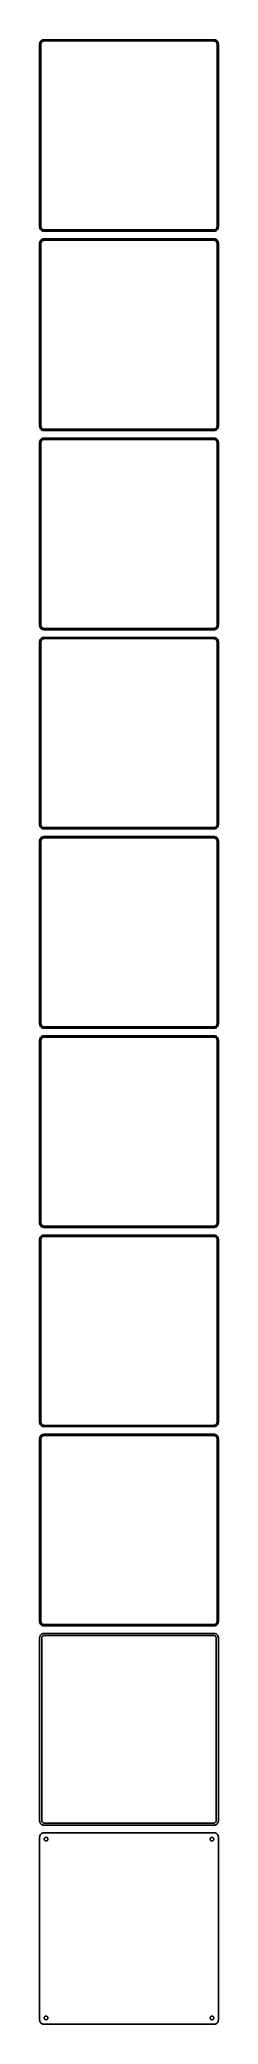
# Model space of a CAD drawing. Header units: metres. Extents: x -105 to 105, y 2228 to 4558.
import ezdxf

# ---------------------------------------------------------------- set-up
doc = ezdxf.new("R2010")
doc.units = ezdxf.units.M

msp = doc.modelspace()

# ---------------------------------------------------------------- linework, layer by layer
for p, q in [((-104.961, 4554.13), (-105, 4553.5)), ((-105, 4553.5), (-105, 4338.5)), ((-104.843, 4554.74), (-104.961, 4554.13)), ((-104.649, 4555.34), (-104.843, 4554.74)), ((-104.382, 4555.91), (-104.649, 4555.34)), ((-104.045, 4556.44), (-104.382, 4555.91)), ((-103.645, 4556.92), (-104.045, 4556.44)), ((-103.187, 4557.35), (-103.645, 4556.92)), ((-103.5, 4553), (-103.468, 4553.5)), ((-103.5, 4339), (-103.5, 4553)), ((-103.468, 4553.5), (-103.374, 4553.99)), ((-103.374, 4553.99), (-103.219, 4554.47)), ((-103.219, 4554.47), (-103.005, 4554.93)), ((-102.679, 4557.72), (-103.187, 4557.35)), ((-103.005, 4554.93), (-102.736, 4555.35)), ((-102.736, 4555.35), (-102.416, 4555.74)), ((-102.129, 4558.02), (-102.679, 4557.72)), ((-102.416, 4555.74), (-102.05, 4556.08)), ((-101.545, 4558.26), (-102.129, 4558.02)), ((-102.05, 4556.08), (-101.643, 4556.38)), ((-101.643, 4556.38), (-101.203, 4556.62)), ((-100.937, 4558.41), (-101.545, 4558.26)), ((-101.203, 4556.62), (-100.736, 4556.8)), ((-100.314, 4558.49), (-100.937, 4558.41)), ((-100.736, 4556.8), (-100.25, 4556.93)), ((100.314, 4558.49), (-100.314, 4558.49)), ((-100.25, 4556.93), (-99.7512, 4556.99)), ((-99.7512, 4556.99), (99.7512, 4556.99)), ((99.7512, 4556.99), (100.25, 4556.93)), ((100.25, 4556.93), (100.736, 4556.8)), ((100.937, 4558.41), (100.314, 4558.49)), ((100.736, 4556.8), (101.203, 4556.62)), ((101.545, 4558.26), (100.937, 4558.41)), ((101.203, 4556.62), (101.643, 4556.38)), ((102.129, 4558.02), (101.545, 4558.26)), ((101.643, 4556.38), (102.05, 4556.08)), ((102.05, 4556.08), (102.416, 4555.74)), ((102.679, 4557.72), (102.129, 4558.02)), ((102.416, 4555.74), (102.736, 4555.35)), ((103.187, 4557.35), (102.679, 4557.72)), ((102.736, 4555.35), (103.005, 4554.93)), ((103.005, 4554.93), (103.219, 4554.47)), ((103.645, 4556.92), (103.187, 4557.35)), ((103.219, 4554.47), (103.374, 4553.99)), ((103.374, 4553.99), (103.468, 4553.5)), ((103.468, 4553.5), (103.5, 4553)), ((103.5, 4553), (103.5, 4339)), ((104.045, 4556.44), (103.645, 4556.92)), ((104.382, 4555.91), (104.045, 4556.44)), ((104.649, 4555.34), (104.382, 4555.91)), ((104.843, 4554.74), (104.649, 4555.34)), ((104.961, 4554.13), (104.843, 4554.74)), ((105, 4553.5), (104.961, 4554.13)), ((105, 4338.5), (105, 4553.5)), ((-105, 4338.5), (-104.961, 4337.87)), ((-104.961, 4337.87), (-104.843, 4337.26)), ((-104.843, 4337.26), (-104.649, 4336.66)), ((-104.649, 4336.66), (-104.382, 4336.09)), ((-104.382, 4336.09), (-104.045, 4335.56)), ((-103.468, 4338.5), (-103.5, 4339)), ((-103.374, 4338.01), (-103.468, 4338.5)), ((-103.219, 4337.53), (-103.374, 4338.01)), ((-103.005, 4337.07), (-103.219, 4337.53)), ((-102.736, 4336.65), (-103.005, 4337.07)), ((-102.416, 4336.26), (-102.736, 4336.65)), ((-102.05, 4335.92), (-102.416, 4336.26)), ((-101.643, 4335.62), (-102.05, 4335.92)), ((102.05, 4335.92), (101.643, 4335.62)), ((102.416, 4336.26), (102.05, 4335.92)), ((102.736, 4336.65), (102.416, 4336.26)), ((103.005, 4337.07), (102.736, 4336.65)), ((103.219, 4337.53), (103.005, 4337.07)), ((103.374, 4338.01), (103.219, 4337.53)), ((103.468, 4338.5), (103.374, 4338.01)), ((103.5, 4339), (103.468, 4338.5)), ((104.045, 4335.56), (104.382, 4336.09)), ((104.382, 4336.09), (104.649, 4336.66)), ((104.649, 4336.66), (104.843, 4337.26)), ((104.843, 4337.26), (104.961, 4337.87)), ((104.961, 4337.87), (105, 4338.5)), ((-104.961, 4320.13), (-105, 4319.5)), ((-105, 4319.5), (-105, 4104.5)), ((-104.843, 4320.74), (-104.961, 4320.13)), ((-104.649, 4321.34), (-104.843, 4320.74)), ((-104.382, 4321.91), (-104.649, 4321.34)), ((-104.045, 4322.44), (-104.382, 4321.91)), ((-104.045, 4335.56), (-103.645, 4335.08)), ((-103.645, 4322.92), (-104.045, 4322.44)), ((-103.645, 4335.08), (-103.187, 4334.65)), ((-103.187, 4323.35), (-103.645, 4322.92)), ((-103.5, 4319), (-103.468, 4319.5)), ((-103.5, 4105), (-103.5, 4319)), ((-103.468, 4319.5), (-103.374, 4319.99)), ((-103.374, 4319.99), (-103.219, 4320.47)), ((-103.219, 4320.47), (-103.005, 4320.93)), ((-103.187, 4334.65), (-102.679, 4334.28)), ((-102.679, 4323.72), (-103.187, 4323.35)), ((-103.005, 4320.93), (-102.736, 4321.35)), ((-102.736, 4321.35), (-102.416, 4321.74)), ((-102.679, 4334.28), (-102.129, 4333.98)), ((-102.129, 4324.02), (-102.679, 4323.72)), ((-102.416, 4321.74), (-102.05, 4322.08)), ((-102.129, 4333.98), (-101.545, 4333.74)), ((-101.545, 4324.26), (-102.129, 4324.02)), ((-102.05, 4322.08), (-101.643, 4322.38)), ((-101.203, 4335.38), (-101.643, 4335.62)), ((-101.643, 4322.38), (-101.203, 4322.62)), ((-101.545, 4333.74), (-100.937, 4333.59)), ((-100.937, 4324.41), (-101.545, 4324.26)), ((-100.736, 4335.2), (-101.203, 4335.38)), ((-101.203, 4322.62), (-100.736, 4322.8)), ((-100.937, 4333.59), (-100.314, 4333.51)), ((-100.314, 4324.49), (-100.937, 4324.41)), ((-100.25, 4335.07), (-100.736, 4335.2)), ((-100.736, 4322.8), (-100.25, 4322.93)), ((-100.314, 4333.51), (100.314, 4333.51)), ((100.314, 4324.49), (-100.314, 4324.49)), ((-99.7512, 4335.01), (-100.25, 4335.07)), ((-100.25, 4322.93), (-99.7512, 4322.99)), ((99.7512, 4335.01), (-99.7512, 4335.01)), ((-99.7512, 4322.99), (99.7512, 4322.99)), ((100.25, 4335.07), (99.7512, 4335.01)), ((99.7512, 4322.99), (100.25, 4322.93)), ((100.736, 4335.2), (100.25, 4335.07)), ((100.25, 4322.93), (100.736, 4322.8)), ((100.314, 4333.51), (100.937, 4333.59)), ((100.937, 4324.41), (100.314, 4324.49)), ((101.203, 4335.38), (100.736, 4335.2)), ((100.736, 4322.8), (101.203, 4322.62)), ((100.937, 4333.59), (101.545, 4333.74)), ((101.545, 4324.26), (100.937, 4324.41)), ((101.643, 4335.62), (101.203, 4335.38)), ((101.203, 4322.62), (101.643, 4322.38)), ((101.545, 4333.74), (102.129, 4333.98)), ((102.129, 4324.02), (101.545, 4324.26)), ((101.643, 4322.38), (102.05, 4322.08)), ((102.05, 4322.08), (102.416, 4321.74)), ((102.129, 4333.98), (102.679, 4334.28)), ((102.679, 4323.72), (102.129, 4324.02)), ((102.416, 4321.74), (102.736, 4321.35)), ((102.679, 4334.28), (103.187, 4334.65)), ((103.187, 4323.35), (102.679, 4323.72)), ((102.736, 4321.35), (103.005, 4320.93)), ((103.005, 4320.93), (103.219, 4320.47)), ((103.187, 4334.65), (103.645, 4335.08)), ((103.645, 4322.92), (103.187, 4323.35)), ((103.219, 4320.47), (103.374, 4319.99)), ((103.374, 4319.99), (103.468, 4319.5)), ((103.468, 4319.5), (103.5, 4319)), ((103.5, 4319), (103.5, 4105)), ((103.645, 4335.08), (104.045, 4335.56)), ((104.045, 4322.44), (103.645, 4322.92)), ((104.382, 4321.91), (104.045, 4322.44)), ((104.649, 4321.34), (104.382, 4321.91)), ((104.843, 4320.74), (104.649, 4321.34)), ((104.961, 4320.13), (104.843, 4320.74)), ((105, 4319.5), (104.961, 4320.13)), ((105, 4104.5), (105, 4319.5)), ((-105, 4104.5), (-104.961, 4103.87)), ((-104.961, 4103.87), (-104.843, 4103.26)), ((-104.843, 4103.26), (-104.649, 4102.66)), ((-104.649, 4102.66), (-104.382, 4102.09)), ((-103.468, 4104.5), (-103.5, 4105)), ((-103.374, 4104.01), (-103.468, 4104.5)), ((-103.219, 4103.53), (-103.374, 4104.01)), ((-103.005, 4103.07), (-103.219, 4103.53)), ((-102.736, 4102.65), (-103.005, 4103.07)), ((-102.416, 4102.26), (-102.736, 4102.65)), ((102.736, 4102.65), (102.416, 4102.26)), ((103.005, 4103.07), (102.736, 4102.65)), ((103.219, 4103.53), (103.005, 4103.07)), ((103.374, 4104.01), (103.219, 4103.53)), ((103.468, 4104.5), (103.374, 4104.01)), ((103.5, 4105), (103.468, 4104.5)), ((104.382, 4102.09), (104.649, 4102.66)), ((104.649, 4102.66), (104.843, 4103.26)), ((104.843, 4103.26), (104.961, 4103.87)), ((104.961, 4103.87), (105, 4104.5)), ((-104.961, 4086.13), (-105, 4085.5)), ((-105, 4085.5), (-105, 3870.5)), ((-104.843, 4086.74), (-104.961, 4086.13)), ((-104.649, 4087.34), (-104.843, 4086.74)), ((-104.382, 4087.91), (-104.649, 4087.34)), ((-104.382, 4102.09), (-104.045, 4101.56)), ((-104.045, 4088.44), (-104.382, 4087.91)), ((-104.045, 4101.56), (-103.645, 4101.08)), ((-103.645, 4088.92), (-104.045, 4088.44)), ((-103.645, 4101.08), (-103.187, 4100.65)), ((-103.187, 4089.35), (-103.645, 4088.92)), ((-103.5, 4085), (-103.468, 4085.5)), ((-103.5, 3871), (-103.5, 4085)), ((-103.468, 4085.5), (-103.374, 4085.99)), ((-103.374, 4085.99), (-103.219, 4086.47)), ((-103.219, 4086.47), (-103.005, 4086.93)), ((-103.187, 4100.65), (-102.679, 4100.28)), ((-102.679, 4089.72), (-103.187, 4089.35)), ((-103.005, 4086.93), (-102.736, 4087.35)), ((-102.736, 4087.35), (-102.416, 4087.74)), ((-102.679, 4100.28), (-102.129, 4099.98)), ((-102.129, 4090.02), (-102.679, 4089.72)), ((-102.05, 4101.92), (-102.416, 4102.26)), ((-102.416, 4087.74), (-102.05, 4088.08)), ((-102.129, 4099.98), (-101.545, 4099.74)), ((-101.545, 4090.26), (-102.129, 4090.02)), ((-101.643, 4101.62), (-102.05, 4101.92)), ((-102.05, 4088.08), (-101.643, 4088.38)), ((-101.203, 4101.38), (-101.643, 4101.62)), ((-101.643, 4088.38), (-101.203, 4088.62)), ((-101.545, 4099.74), (-100.937, 4099.59)), ((-100.937, 4090.41), (-101.545, 4090.26)), ((-100.736, 4101.2), (-101.203, 4101.38)), ((-101.203, 4088.62), (-100.736, 4088.8)), ((-100.937, 4099.59), (-100.314, 4099.51)), ((-100.314, 4090.49), (-100.937, 4090.41)), ((-100.25, 4101.07), (-100.736, 4101.2)), ((-100.736, 4088.8), (-100.25, 4088.93)), ((-100.314, 4099.51), (100.314, 4099.51)), ((100.314, 4090.49), (-100.314, 4090.49)), ((-99.7512, 4101.01), (-100.25, 4101.07)), ((-100.25, 4088.93), (-99.7512, 4088.99)), ((99.7512, 4101.01), (-99.7512, 4101.01)), ((-99.7512, 4088.99), (99.7512, 4088.99)), ((100.25, 4101.07), (99.7512, 4101.01)), ((99.7512, 4088.99), (100.25, 4088.93)), ((100.736, 4101.2), (100.25, 4101.07)), ((100.25, 4088.93), (100.736, 4088.8)), ((100.314, 4099.51), (100.937, 4099.59)), ((100.937, 4090.41), (100.314, 4090.49)), ((101.203, 4101.38), (100.736, 4101.2)), ((100.736, 4088.8), (101.203, 4088.62)), ((100.937, 4099.59), (101.545, 4099.74)), ((101.545, 4090.26), (100.937, 4090.41)), ((101.643, 4101.62), (101.203, 4101.38)), ((101.203, 4088.62), (101.643, 4088.38)), ((101.545, 4099.74), (102.129, 4099.98)), ((102.129, 4090.02), (101.545, 4090.26)), ((102.05, 4101.92), (101.643, 4101.62)), ((101.643, 4088.38), (102.05, 4088.08)), ((102.416, 4102.26), (102.05, 4101.92)), ((102.05, 4088.08), (102.416, 4087.74)), ((102.129, 4099.98), (102.679, 4100.28)), ((102.679, 4089.72), (102.129, 4090.02)), ((102.416, 4087.74), (102.736, 4087.35)), ((102.679, 4100.28), (103.187, 4100.65)), ((103.187, 4089.35), (102.679, 4089.72)), ((102.736, 4087.35), (103.005, 4086.93)), ((103.005, 4086.93), (103.219, 4086.47)), ((103.187, 4100.65), (103.645, 4101.08)), ((103.645, 4088.92), (103.187, 4089.35)), ((103.219, 4086.47), (103.374, 4085.99)), ((103.374, 4085.99), (103.468, 4085.5)), ((103.468, 4085.5), (103.5, 4085)), ((103.5, 4085), (103.5, 3871)), ((103.645, 4101.08), (104.045, 4101.56)), ((104.045, 4088.44), (103.645, 4088.92)), ((104.045, 4101.56), (104.382, 4102.09)), ((104.382, 4087.91), (104.045, 4088.44)), ((104.649, 4087.34), (104.382, 4087.91)), ((104.843, 4086.74), (104.649, 4087.34)), ((104.961, 4086.13), (104.843, 4086.74)), ((105, 4085.5), (104.961, 4086.13)), ((105, 3870.5), (105, 4085.5)), ((-105, 3870.5), (-104.961, 3869.87)), ((-104.961, 3869.87), (-104.843, 3869.26)), ((-103.468, 3870.5), (-103.5, 3871)), ((-103.374, 3870.01), (-103.468, 3870.5)), ((-103.219, 3869.53), (-103.374, 3870.01)), ((-103.005, 3869.07), (-103.219, 3869.53)), ((103.219, 3869.53), (103.005, 3869.07)), ((103.374, 3870.01), (103.219, 3869.53)), ((103.468, 3870.5), (103.374, 3870.01)), ((103.5, 3871), (103.468, 3870.5)), ((104.843, 3869.26), (104.961, 3869.87)), ((104.961, 3869.87), (105, 3870.5)), ((-104.961, 3852.13), (-105, 3851.5)), ((-105, 3851.5), (-105, 3636.5)), ((-104.843, 3852.74), (-104.961, 3852.13)), ((-104.843, 3869.26), (-104.649, 3868.66)), ((-104.649, 3853.34), (-104.843, 3852.74)), ((-104.649, 3868.66), (-104.382, 3868.09)), ((-104.382, 3853.91), (-104.649, 3853.34)), ((-104.382, 3868.09), (-104.045, 3867.56)), ((-104.045, 3854.44), (-104.382, 3853.91)), ((-104.045, 3867.56), (-103.645, 3867.08)), ((-103.645, 3854.92), (-104.045, 3854.44)), ((-103.645, 3867.08), (-103.187, 3866.65)), ((-103.187, 3855.35), (-103.645, 3854.92)), ((-103.5, 3851), (-103.468, 3851.5)), ((-103.5, 3637), (-103.5, 3851)), ((-103.468, 3851.5), (-103.374, 3851.99)), ((-103.374, 3851.99), (-103.219, 3852.47)), ((-103.219, 3852.47), (-103.005, 3852.93)), ((-103.187, 3866.65), (-102.679, 3866.28)), ((-102.679, 3855.72), (-103.187, 3855.35)), ((-102.736, 3868.65), (-103.005, 3869.07)), ((-103.005, 3852.93), (-102.736, 3853.35)), ((-102.416, 3868.26), (-102.736, 3868.65)), ((-102.736, 3853.35), (-102.416, 3853.74)), ((-102.679, 3866.28), (-102.129, 3865.98)), ((-102.129, 3856.02), (-102.679, 3855.72)), ((-102.05, 3867.92), (-102.416, 3868.26)), ((-102.416, 3853.74), (-102.05, 3854.08)), ((-102.129, 3865.98), (-101.545, 3865.74)), ((-101.545, 3856.26), (-102.129, 3856.02)), ((-101.643, 3867.62), (-102.05, 3867.92)), ((-102.05, 3854.08), (-101.643, 3854.38)), ((-101.203, 3867.38), (-101.643, 3867.62)), ((-101.643, 3854.38), (-101.203, 3854.62)), ((-101.545, 3865.74), (-100.937, 3865.59)), ((-100.937, 3856.41), (-101.545, 3856.26)), ((-100.736, 3867.2), (-101.203, 3867.38)), ((-101.203, 3854.62), (-100.736, 3854.8)), ((-100.937, 3865.59), (-100.314, 3865.51)), ((-100.314, 3856.49), (-100.937, 3856.41)), ((-100.25, 3867.07), (-100.736, 3867.2)), ((-100.736, 3854.8), (-100.25, 3854.93)), ((-100.314, 3865.51), (100.314, 3865.51)), ((100.314, 3856.49), (-100.314, 3856.49)), ((-99.7512, 3867.01), (-100.25, 3867.07)), ((-100.25, 3854.93), (-99.7512, 3854.99)), ((99.7512, 3867.01), (-99.7512, 3867.01)), ((-99.7512, 3854.99), (99.7512, 3854.99)), ((100.25, 3867.07), (99.7512, 3867.01)), ((99.7512, 3854.99), (100.25, 3854.93)), ((100.736, 3867.2), (100.25, 3867.07)), ((100.25, 3854.93), (100.736, 3854.8)), ((100.314, 3865.51), (100.937, 3865.59)), ((100.937, 3856.41), (100.314, 3856.49)), ((101.203, 3867.38), (100.736, 3867.2)), ((100.736, 3854.8), (101.203, 3854.62)), ((100.937, 3865.59), (101.545, 3865.74)), ((101.545, 3856.26), (100.937, 3856.41)), ((101.643, 3867.62), (101.203, 3867.38)), ((101.203, 3854.62), (101.643, 3854.38)), ((101.545, 3865.74), (102.129, 3865.98)), ((102.129, 3856.02), (101.545, 3856.26)), ((102.05, 3867.92), (101.643, 3867.62)), ((101.643, 3854.38), (102.05, 3854.08)), ((102.416, 3868.26), (102.05, 3867.92)), ((102.05, 3854.08), (102.416, 3853.74)), ((102.129, 3865.98), (102.679, 3866.28)), ((102.679, 3855.72), (102.129, 3856.02)), ((102.736, 3868.65), (102.416, 3868.26)), ((102.416, 3853.74), (102.736, 3853.35)), ((102.679, 3866.28), (103.187, 3866.65)), ((103.187, 3855.35), (102.679, 3855.72)), ((103.005, 3869.07), (102.736, 3868.65)), ((102.736, 3853.35), (103.005, 3852.93)), ((103.005, 3852.93), (103.219, 3852.47)), ((103.187, 3866.65), (103.645, 3867.08)), ((103.645, 3854.92), (103.187, 3855.35)), ((103.219, 3852.47), (103.374, 3851.99)), ((103.374, 3851.99), (103.468, 3851.5)), ((103.468, 3851.5), (103.5, 3851)), ((103.5, 3851), (103.5, 3637)), ((103.645, 3867.08), (104.045, 3867.56)), ((104.045, 3854.44), (103.645, 3854.92)), ((104.045, 3867.56), (104.382, 3868.09)), ((104.382, 3853.91), (104.045, 3854.44)), ((104.382, 3868.09), (104.649, 3868.66)), ((104.649, 3853.34), (104.382, 3853.91)), ((104.649, 3868.66), (104.843, 3869.26)), ((104.843, 3852.74), (104.649, 3853.34)), ((104.961, 3852.13), (104.843, 3852.74)), ((105, 3851.5), (104.961, 3852.13)), ((105, 3636.5), (105, 3851.5)), ((-105, 3636.5), (-104.961, 3635.87)), ((-103.468, 3636.5), (-103.5, 3637)), ((-103.374, 3636.01), (-103.468, 3636.5)), ((103.468, 3636.5), (103.374, 3636.01)), ((103.5, 3637), (103.468, 3636.5)), ((104.961, 3635.87), (105, 3636.5)), ((-104.961, 3618.13), (-105, 3617.5)), ((-105, 3617.5), (-105, 3402.5)), ((-104.961, 3635.87), (-104.843, 3635.26)), ((-104.843, 3618.74), (-104.961, 3618.13)), ((-104.843, 3635.26), (-104.649, 3634.66)), ((-104.649, 3619.34), (-104.843, 3618.74)), ((-104.649, 3634.66), (-104.382, 3634.09)), ((-104.382, 3619.91), (-104.649, 3619.34)), ((-104.382, 3634.09), (-104.045, 3633.56)), ((-104.045, 3620.44), (-104.382, 3619.91)), ((-104.045, 3633.56), (-103.645, 3633.08)), ((-103.645, 3620.92), (-104.045, 3620.44)), ((-103.645, 3633.08), (-103.187, 3632.65)), ((-103.187, 3621.35), (-103.645, 3620.92)), ((-103.5, 3617), (-103.468, 3617.5)), ((-103.5, 3403), (-103.5, 3617)), ((-103.468, 3617.5), (-103.374, 3617.99)), ((-103.219, 3635.53), (-103.374, 3636.01)), ((-103.374, 3617.99), (-103.219, 3618.47)), ((-103.005, 3635.07), (-103.219, 3635.53)), ((-103.219, 3618.47), (-103.005, 3618.93)), ((-103.187, 3632.65), (-102.679, 3632.28)), ((-102.679, 3621.72), (-103.187, 3621.35)), ((-102.736, 3634.65), (-103.005, 3635.07)), ((-103.005, 3618.93), (-102.736, 3619.35)), ((-102.416, 3634.26), (-102.736, 3634.65)), ((-102.736, 3619.35), (-102.416, 3619.74)), ((-102.679, 3632.28), (-102.129, 3631.98)), ((-102.129, 3622.02), (-102.679, 3621.72)), ((-102.05, 3633.92), (-102.416, 3634.26)), ((-102.416, 3619.74), (-102.05, 3620.08)), ((-102.129, 3631.98), (-101.545, 3631.74)), ((-101.545, 3622.26), (-102.129, 3622.02)), ((-101.643, 3633.62), (-102.05, 3633.92)), ((-102.05, 3620.08), (-101.643, 3620.38)), ((-101.203, 3633.38), (-101.643, 3633.62)), ((-101.643, 3620.38), (-101.203, 3620.62)), ((-101.545, 3631.74), (-100.937, 3631.59)), ((-100.937, 3622.41), (-101.545, 3622.26)), ((-100.736, 3633.2), (-101.203, 3633.38)), ((-101.203, 3620.62), (-100.736, 3620.8)), ((-100.937, 3631.59), (-100.314, 3631.51)), ((-100.314, 3622.49), (-100.937, 3622.41)), ((-100.25, 3633.07), (-100.736, 3633.2)), ((-100.736, 3620.8), (-100.25, 3620.93)), ((-100.314, 3631.51), (100.314, 3631.51)), ((100.314, 3622.49), (-100.314, 3622.49)), ((-99.7512, 3633.01), (-100.25, 3633.07)), ((-100.25, 3620.93), (-99.7512, 3620.99)), ((99.7512, 3633.01), (-99.7512, 3633.01)), ((-99.7512, 3620.99), (99.7512, 3620.99)), ((100.25, 3633.07), (99.7512, 3633.01)), ((99.7512, 3620.99), (100.25, 3620.93)), ((100.736, 3633.2), (100.25, 3633.07)), ((100.25, 3620.93), (100.736, 3620.8)), ((100.314, 3631.51), (100.937, 3631.59)), ((100.937, 3622.41), (100.314, 3622.49)), ((101.203, 3633.38), (100.736, 3633.2)), ((100.736, 3620.8), (101.203, 3620.62)), ((100.937, 3631.59), (101.545, 3631.74)), ((101.545, 3622.26), (100.937, 3622.41)), ((101.643, 3633.62), (101.203, 3633.38)), ((101.203, 3620.62), (101.643, 3620.38)), ((101.545, 3631.74), (102.129, 3631.98)), ((102.129, 3622.02), (101.545, 3622.26)), ((102.05, 3633.92), (101.643, 3633.62)), ((101.643, 3620.38), (102.05, 3620.08)), ((102.416, 3634.26), (102.05, 3633.92)), ((102.05, 3620.08), (102.416, 3619.74)), ((102.129, 3631.98), (102.679, 3632.28)), ((102.679, 3621.72), (102.129, 3622.02)), ((102.736, 3634.65), (102.416, 3634.26)), ((102.416, 3619.74), (102.736, 3619.35)), ((102.679, 3632.28), (103.187, 3632.65)), ((103.187, 3621.35), (102.679, 3621.72)), ((103.005, 3635.07), (102.736, 3634.65)), ((102.736, 3619.35), (103.005, 3618.93)), ((103.219, 3635.53), (103.005, 3635.07)), ((103.005, 3618.93), (103.219, 3618.47)), ((103.187, 3632.65), (103.645, 3633.08)), ((103.645, 3620.92), (103.187, 3621.35)), ((103.374, 3636.01), (103.219, 3635.53)), ((103.219, 3618.47), (103.374, 3617.99)), ((103.374, 3617.99), (103.468, 3617.5)), ((103.468, 3617.5), (103.5, 3617)), ((103.5, 3617), (103.5, 3403)), ((103.645, 3633.08), (104.045, 3633.56)), ((104.045, 3620.44), (103.645, 3620.92)), ((104.045, 3633.56), (104.382, 3634.09)), ((104.382, 3619.91), (104.045, 3620.44)), ((104.382, 3634.09), (104.649, 3634.66)), ((104.649, 3619.34), (104.382, 3619.91)), ((104.649, 3634.66), (104.843, 3635.26)), ((104.843, 3618.74), (104.649, 3619.34)), ((104.843, 3635.26), (104.961, 3635.87)), ((104.961, 3618.13), (104.843, 3618.74)), ((105, 3617.5), (104.961, 3618.13)), ((105, 3402.5), (105, 3617.5)), ((-105, 3402.5), (-104.961, 3401.87)), ((-104.961, 3384.13), (-105, 3383.5)), ((-105, 3383.5), (-105, 3168.5)), ((-104.961, 3401.87), (-104.843, 3401.26)), ((-104.843, 3384.74), (-104.961, 3384.13)), ((-104.843, 3401.26), (-104.649, 3400.66)), ((-104.649, 3385.34), (-104.843, 3384.74)), ((-104.649, 3400.66), (-104.382, 3400.09)), ((-104.382, 3385.91), (-104.649, 3385.34)), ((-104.382, 3400.09), (-104.045, 3399.56)), ((-104.045, 3386.44), (-104.382, 3385.91)), ((-104.045, 3399.56), (-103.645, 3399.08)), ((-103.645, 3386.92), (-104.045, 3386.44)), ((-103.645, 3399.08), (-103.187, 3398.65)), ((-103.187, 3387.35), (-103.645, 3386.92)), ((-103.468, 3402.5), (-103.5, 3403)), ((-103.5, 3383), (-103.468, 3383.5)), ((-103.5, 3169), (-103.5, 3383)), ((-103.374, 3402.01), (-103.468, 3402.5)), ((-103.468, 3383.5), (-103.374, 3383.99)), ((-103.219, 3401.53), (-103.374, 3402.01)), ((-103.374, 3383.99), (-103.219, 3384.47)), ((-103.005, 3401.07), (-103.219, 3401.53)), ((-103.219, 3384.47), (-103.005, 3384.93)), ((-103.187, 3398.65), (-102.679, 3398.28)), ((-102.679, 3387.72), (-103.187, 3387.35)), ((-102.736, 3400.65), (-103.005, 3401.07)), ((-103.005, 3384.93), (-102.736, 3385.35)), ((-102.416, 3400.26), (-102.736, 3400.65)), ((-102.736, 3385.35), (-102.416, 3385.74)), ((-102.679, 3398.28), (-102.129, 3397.98)), ((-102.129, 3388.02), (-102.679, 3387.72)), ((-102.05, 3399.92), (-102.416, 3400.26)), ((-102.416, 3385.74), (-102.05, 3386.08)), ((-102.129, 3397.98), (-101.545, 3397.74)), ((-101.545, 3388.26), (-102.129, 3388.02)), ((-101.643, 3399.62), (-102.05, 3399.92)), ((-102.05, 3386.08), (-101.643, 3386.38)), ((-101.203, 3399.38), (-101.643, 3399.62)), ((-101.643, 3386.38), (-101.203, 3386.62)), ((-101.545, 3397.74), (-100.937, 3397.59)), ((-100.937, 3388.41), (-101.545, 3388.26)), ((-100.736, 3399.2), (-101.203, 3399.38)), ((-101.203, 3386.62), (-100.736, 3386.8)), ((-100.937, 3397.59), (-100.314, 3397.51)), ((-100.314, 3388.49), (-100.937, 3388.41)), ((-100.25, 3399.07), (-100.736, 3399.2)), ((-100.736, 3386.8), (-100.25, 3386.93)), ((-100.314, 3397.51), (100.314, 3397.51)), ((100.314, 3388.49), (-100.314, 3388.49)), ((-99.7512, 3399.01), (-100.25, 3399.07)), ((-100.25, 3386.93), (-99.7512, 3386.99)), ((99.7512, 3399.01), (-99.7512, 3399.01)), ((-99.7512, 3386.99), (99.7512, 3386.99)), ((100.25, 3399.07), (99.7512, 3399.01)), ((99.7512, 3386.99), (100.25, 3386.93)), ((100.736, 3399.2), (100.25, 3399.07)), ((100.25, 3386.93), (100.736, 3386.8)), ((100.314, 3397.51), (100.937, 3397.59)), ((100.937, 3388.41), (100.314, 3388.49)), ((101.203, 3399.38), (100.736, 3399.2)), ((100.736, 3386.8), (101.203, 3386.62)), ((100.937, 3397.59), (101.545, 3397.74)), ((101.545, 3388.26), (100.937, 3388.41)), ((101.643, 3399.62), (101.203, 3399.38)), ((101.203, 3386.62), (101.643, 3386.38)), ((101.545, 3397.74), (102.129, 3397.98)), ((102.129, 3388.02), (101.545, 3388.26)), ((102.05, 3399.92), (101.643, 3399.62)), ((101.643, 3386.38), (102.05, 3386.08)), ((102.416, 3400.26), (102.05, 3399.92)), ((102.05, 3386.08), (102.416, 3385.74)), ((102.129, 3397.98), (102.679, 3398.28)), ((102.679, 3387.72), (102.129, 3388.02)), ((102.736, 3400.65), (102.416, 3400.26)), ((102.416, 3385.74), (102.736, 3385.35)), ((102.679, 3398.28), (103.187, 3398.65)), ((103.187, 3387.35), (102.679, 3387.72)), ((103.005, 3401.07), (102.736, 3400.65)), ((102.736, 3385.35), (103.005, 3384.93)), ((103.219, 3401.53), (103.005, 3401.07)), ((103.005, 3384.93), (103.219, 3384.47)), ((103.187, 3398.65), (103.645, 3399.08)), ((103.645, 3386.92), (103.187, 3387.35)), ((103.374, 3402.01), (103.219, 3401.53)), ((103.219, 3384.47), (103.374, 3383.99)), ((103.468, 3402.5), (103.374, 3402.01)), ((103.374, 3383.99), (103.468, 3383.5)), ((103.5, 3403), (103.468, 3402.5)), ((103.468, 3383.5), (103.5, 3383)), ((103.5, 3383), (103.5, 3169)), ((103.645, 3399.08), (104.045, 3399.56)), ((104.045, 3386.44), (103.645, 3386.92)), ((104.045, 3399.56), (104.382, 3400.09)), ((104.382, 3385.91), (104.045, 3386.44)), ((104.382, 3400.09), (104.649, 3400.66)), ((104.649, 3385.34), (104.382, 3385.91)), ((104.649, 3400.66), (104.843, 3401.26)), ((104.843, 3384.74), (104.649, 3385.34)), ((104.843, 3401.26), (104.961, 3401.87)), ((104.961, 3384.13), (104.843, 3384.74)), ((104.961, 3401.87), (105, 3402.5)), ((105, 3383.5), (104.961, 3384.13)), ((105, 3168.5), (105, 3383.5)), ((-105, 3168.5), (-104.961, 3167.87)), ((-104.961, 3150.13), (-105, 3149.5)), ((-105, 3149.5), (-105, 2934.5)), ((-104.961, 3167.87), (-104.843, 3167.26)), ((-104.843, 3150.74), (-104.961, 3150.13)), ((-104.843, 3167.26), (-104.649, 3166.66)), ((-104.649, 3151.34), (-104.843, 3150.74)), ((-104.649, 3166.66), (-104.382, 3166.09)), ((-104.382, 3151.91), (-104.649, 3151.34)), ((-104.382, 3166.09), (-104.045, 3165.56)), ((-104.045, 3152.44), (-104.382, 3151.91)), ((-104.045, 3165.56), (-103.645, 3165.08)), ((-103.645, 3152.92), (-104.045, 3152.44)), ((-103.645, 3165.08), (-103.187, 3164.65)), ((-103.187, 3153.35), (-103.645, 3152.92)), ((-103.468, 3168.5), (-103.5, 3169)), ((-103.5, 3149), (-103.468, 3149.5)), ((-103.5, 2935), (-103.5, 3149)), ((-103.374, 3168.01), (-103.468, 3168.5)), ((-103.468, 3149.5), (-103.374, 3149.99)), ((-103.219, 3167.53), (-103.374, 3168.01)), ((-103.374, 3149.99), (-103.219, 3150.47)), ((-103.005, 3167.07), (-103.219, 3167.53)), ((-103.219, 3150.47), (-103.005, 3150.93)), ((-103.187, 3164.65), (-102.679, 3164.28)), ((-102.679, 3153.72), (-103.187, 3153.35)), ((-102.736, 3166.65), (-103.005, 3167.07)), ((-103.005, 3150.93), (-102.736, 3151.35)), ((-102.416, 3166.26), (-102.736, 3166.65)), ((-102.736, 3151.35), (-102.416, 3151.74)), ((-102.679, 3164.28), (-102.129, 3163.98)), ((-102.129, 3154.02), (-102.679, 3153.72)), ((-102.05, 3165.92), (-102.416, 3166.26)), ((-102.416, 3151.74), (-102.05, 3152.08)), ((-102.129, 3163.98), (-101.545, 3163.74)), ((-101.545, 3154.26), (-102.129, 3154.02)), ((-101.643, 3165.62), (-102.05, 3165.92)), ((-102.05, 3152.08), (-101.643, 3152.38)), ((-101.203, 3165.38), (-101.643, 3165.62)), ((-101.643, 3152.38), (-101.203, 3152.62)), ((-101.545, 3163.74), (-100.937, 3163.59)), ((-100.937, 3154.41), (-101.545, 3154.26)), ((-100.736, 3165.2), (-101.203, 3165.38)), ((-101.203, 3152.62), (-100.736, 3152.8)), ((-100.937, 3163.59), (-100.314, 3163.51)), ((-100.314, 3154.49), (-100.937, 3154.41)), ((-100.25, 3165.07), (-100.736, 3165.2)), ((-100.736, 3152.8), (-100.25, 3152.93)), ((-100.314, 3163.51), (100.314, 3163.51)), ((100.314, 3154.49), (-100.314, 3154.49)), ((-99.7512, 3165.01), (-100.25, 3165.07)), ((-100.25, 3152.93), (-99.7512, 3152.99)), ((99.7512, 3165.01), (-99.7512, 3165.01)), ((-99.7512, 3152.99), (99.7512, 3152.99)), ((100.25, 3165.07), (99.7512, 3165.01)), ((99.7512, 3152.99), (100.25, 3152.93)), ((100.736, 3165.2), (100.25, 3165.07)), ((100.25, 3152.93), (100.736, 3152.8)), ((100.314, 3163.51), (100.937, 3163.59)), ((100.937, 3154.41), (100.314, 3154.49)), ((101.203, 3165.38), (100.736, 3165.2)), ((100.736, 3152.8), (101.203, 3152.62)), ((100.937, 3163.59), (101.545, 3163.74)), ((101.545, 3154.26), (100.937, 3154.41)), ((101.643, 3165.62), (101.203, 3165.38)), ((101.203, 3152.62), (101.643, 3152.38)), ((101.545, 3163.74), (102.129, 3163.98)), ((102.129, 3154.02), (101.545, 3154.26)), ((102.05, 3165.92), (101.643, 3165.62)), ((101.643, 3152.38), (102.05, 3152.08)), ((102.416, 3166.26), (102.05, 3165.92)), ((102.05, 3152.08), (102.416, 3151.74)), ((102.129, 3163.98), (102.679, 3164.28)), ((102.679, 3153.72), (102.129, 3154.02)), ((102.736, 3166.65), (102.416, 3166.26)), ((102.416, 3151.74), (102.736, 3151.35)), ((102.679, 3164.28), (103.187, 3164.65)), ((103.187, 3153.35), (102.679, 3153.72)), ((103.005, 3167.07), (102.736, 3166.65)), ((102.736, 3151.35), (103.005, 3150.93)), ((103.219, 3167.53), (103.005, 3167.07)), ((103.005, 3150.93), (103.219, 3150.47)), ((103.187, 3164.65), (103.645, 3165.08)), ((103.645, 3152.92), (103.187, 3153.35)), ((103.374, 3168.01), (103.219, 3167.53)), ((103.219, 3150.47), (103.374, 3149.99)), ((103.468, 3168.5), (103.374, 3168.01)), ((103.374, 3149.99), (103.468, 3149.5)), ((103.5, 3169), (103.468, 3168.5)), ((103.468, 3149.5), (103.5, 3149)), ((103.5, 3149), (103.5, 2935)), ((103.645, 3165.08), (104.045, 3165.56)), ((104.045, 3152.44), (103.645, 3152.92)), ((104.045, 3165.56), (104.382, 3166.09)), ((104.382, 3151.91), (104.045, 3152.44)), ((104.382, 3166.09), (104.649, 3166.66)), ((104.649, 3151.34), (104.382, 3151.91)), ((104.649, 3166.66), (104.843, 3167.26)), ((104.843, 3150.74), (104.649, 3151.34)), ((104.843, 3167.26), (104.961, 3167.87)), ((104.961, 3150.13), (104.843, 3150.74)), ((104.961, 3167.87), (105, 3168.5)), ((105, 3149.5), (104.961, 3150.13)), ((105, 2934.5), (105, 3149.5)), ((-105, 2934.5), (-104.961, 2933.87)), ((-104.961, 2916.13), (-105, 2915.5)), ((-105, 2915.5), (-105, 2700.5)), ((-104.961, 2933.87), (-104.843, 2933.26)), ((-104.843, 2916.74), (-104.961, 2916.13)), ((-104.843, 2933.26), (-104.649, 2932.66)), ((-104.649, 2917.34), (-104.843, 2916.74)), ((-104.649, 2932.66), (-104.382, 2932.09)), ((-104.382, 2917.91), (-104.649, 2917.34)), ((-104.382, 2932.09), (-104.045, 2931.56)), ((-104.045, 2918.44), (-104.382, 2917.91)), ((-104.045, 2931.56), (-103.645, 2931.08)), ((-103.645, 2918.92), (-104.045, 2918.44)), ((-103.645, 2931.08), (-103.187, 2930.65)), ((-103.187, 2919.35), (-103.645, 2918.92)), ((-103.468, 2934.5), (-103.5, 2935)), ((-103.5, 2915), (-103.468, 2915.5)), ((-103.5, 2701), (-103.5, 2915)), ((-103.374, 2934.01), (-103.468, 2934.5)), ((-103.468, 2915.5), (-103.374, 2915.99)), ((-103.219, 2933.53), (-103.374, 2934.01)), ((-103.374, 2915.99), (-103.219, 2916.47)), ((-103.005, 2933.07), (-103.219, 2933.53)), ((-103.219, 2916.47), (-103.005, 2916.93)), ((-103.187, 2930.65), (-102.679, 2930.28)), ((-102.679, 2919.72), (-103.187, 2919.35)), ((-102.736, 2932.65), (-103.005, 2933.07)), ((-103.005, 2916.93), (-102.736, 2917.35)), ((-102.416, 2932.26), (-102.736, 2932.65)), ((-102.736, 2917.35), (-102.416, 2917.74)), ((-102.679, 2930.28), (-102.129, 2929.98)), ((-102.129, 2920.02), (-102.679, 2919.72)), ((-102.05, 2931.92), (-102.416, 2932.26)), ((-102.416, 2917.74), (-102.05, 2918.08)), ((-102.129, 2929.98), (-101.545, 2929.74)), ((-101.545, 2920.26), (-102.129, 2920.02)), ((-101.643, 2931.62), (-102.05, 2931.92)), ((-102.05, 2918.08), (-101.643, 2918.38)), ((-101.203, 2931.38), (-101.643, 2931.62)), ((-101.643, 2918.38), (-101.203, 2918.62)), ((-101.545, 2929.74), (-100.937, 2929.59)), ((-100.937, 2920.41), (-101.545, 2920.26)), ((-100.736, 2931.2), (-101.203, 2931.38)), ((-101.203, 2918.62), (-100.736, 2918.8)), ((-100.937, 2929.59), (-100.314, 2929.51)), ((-100.314, 2920.49), (-100.937, 2920.41)), ((-100.25, 2931.07), (-100.736, 2931.2)), ((-100.736, 2918.8), (-100.25, 2918.93)), ((-100.314, 2929.51), (100.314, 2929.51)), ((100.314, 2920.49), (-100.314, 2920.49)), ((-99.7512, 2931.01), (-100.25, 2931.07)), ((-100.25, 2918.93), (-99.7512, 2918.99)), ((99.7512, 2931.01), (-99.7512, 2931.01)), ((-99.7512, 2918.99), (99.7512, 2918.99)), ((100.25, 2931.07), (99.7512, 2931.01)), ((99.7512, 2918.99), (100.25, 2918.93)), ((100.736, 2931.2), (100.25, 2931.07)), ((100.25, 2918.93), (100.736, 2918.8)), ((100.314, 2929.51), (100.937, 2929.59)), ((100.937, 2920.41), (100.314, 2920.49)), ((101.203, 2931.38), (100.736, 2931.2)), ((100.736, 2918.8), (101.203, 2918.62)), ((100.937, 2929.59), (101.545, 2929.74)), ((101.545, 2920.26), (100.937, 2920.41)), ((101.643, 2931.62), (101.203, 2931.38)), ((101.203, 2918.62), (101.643, 2918.38)), ((101.545, 2929.74), (102.129, 2929.98)), ((102.129, 2920.02), (101.545, 2920.26)), ((102.05, 2931.92), (101.643, 2931.62)), ((101.643, 2918.38), (102.05, 2918.08)), ((102.416, 2932.26), (102.05, 2931.92)), ((102.05, 2918.08), (102.416, 2917.74)), ((102.129, 2929.98), (102.679, 2930.28)), ((102.679, 2919.72), (102.129, 2920.02)), ((102.736, 2932.65), (102.416, 2932.26)), ((102.416, 2917.74), (102.736, 2917.35)), ((102.679, 2930.28), (103.187, 2930.65)), ((103.187, 2919.35), (102.679, 2919.72)), ((103.005, 2933.07), (102.736, 2932.65)), ((102.736, 2917.35), (103.005, 2916.93)), ((103.219, 2933.53), (103.005, 2933.07)), ((103.005, 2916.93), (103.219, 2916.47)), ((103.187, 2930.65), (103.645, 2931.08)), ((103.645, 2918.92), (103.187, 2919.35)), ((103.374, 2934.01), (103.219, 2933.53)), ((103.219, 2916.47), (103.374, 2915.99)), ((103.468, 2934.5), (103.374, 2934.01)), ((103.374, 2915.99), (103.468, 2915.5)), ((103.5, 2935), (103.468, 2934.5)), ((103.468, 2915.5), (103.5, 2915)), ((103.5, 2915), (103.5, 2701)), ((103.645, 2931.08), (104.045, 2931.56)), ((104.045, 2918.44), (103.645, 2918.92)), ((104.045, 2931.56), (104.382, 2932.09)), ((104.382, 2917.91), (104.045, 2918.44)), ((104.382, 2932.09), (104.649, 2932.66)), ((104.649, 2917.34), (104.382, 2917.91)), ((104.649, 2932.66), (104.843, 2933.26)), ((104.843, 2916.74), (104.649, 2917.34)), ((104.843, 2933.26), (104.961, 2933.87)), ((104.961, 2916.13), (104.843, 2916.74)), ((104.961, 2933.87), (105, 2934.5)), ((105, 2915.5), (104.961, 2916.13)), ((105, 2700.5), (105, 2915.5)), ((-105, 2700.5), (-104.961, 2699.87)), ((-104.961, 2682.13), (-105, 2681.5)), ((-105, 2681.5), (-105, 2466.5)), ((-104.961, 2699.87), (-104.843, 2699.26)), ((-104.843, 2682.74), (-104.961, 2682.13)), ((-104.843, 2699.26), (-104.649, 2698.66)), ((-104.649, 2683.34), (-104.843, 2682.74)), ((-104.649, 2698.66), (-104.382, 2698.09)), ((-104.382, 2683.91), (-104.649, 2683.34)), ((-104.382, 2698.09), (-104.045, 2697.56)), ((-104.045, 2684.44), (-104.382, 2683.91)), ((-104.045, 2697.56), (-103.645, 2697.08)), ((-103.645, 2684.92), (-104.045, 2684.44)), ((-103.645, 2697.08), (-103.187, 2696.65)), ((-103.187, 2685.35), (-103.645, 2684.92)), ((-103.468, 2700.5), (-103.5, 2701)), ((-103.374, 2700.01), (-103.468, 2700.5)), ((-103.219, 2699.53), (-103.374, 2700.01)), ((-103.005, 2699.07), (-103.219, 2699.53)), ((-103.187, 2696.65), (-102.679, 2696.28)), ((-102.679, 2685.72), (-103.187, 2685.35)), ((-102.736, 2698.65), (-103.005, 2699.07)), ((-102.416, 2698.26), (-102.736, 2698.65)), ((-102.679, 2696.28), (-102.129, 2695.98)), ((-102.129, 2686.02), (-102.679, 2685.72)), ((-102.613, 2681), (-102.588, 2681.39)), ((-102.613, 2467), (-102.613, 2681)), ((-102.588, 2681.39), (-102.515, 2681.77)), ((-102.515, 2681.77), (-102.394, 2682.15)), ((-102.05, 2697.92), (-102.416, 2698.26)), ((-102.394, 2682.15), (-102.228, 2682.5)), ((-102.228, 2682.5), (-102.018, 2682.83)), ((-102.129, 2695.98), (-101.545, 2695.74)), ((-101.545, 2686.26), (-102.129, 2686.02)), ((-101.643, 2697.62), (-102.05, 2697.92)), ((-102.018, 2682.83), (-101.769, 2683.13)), ((-101.769, 2683.13), (-101.484, 2683.4)), ((-101.203, 2697.38), (-101.643, 2697.62)), ((-101.545, 2695.74), (-100.937, 2695.59)), ((-100.937, 2686.41), (-101.545, 2686.26)), ((-101.484, 2683.4), (-101.168, 2683.63)), ((-100.736, 2697.2), (-101.203, 2697.38)), ((-101.168, 2683.63), (-100.825, 2683.82)), ((-100.937, 2695.59), (-100.314, 2695.51)), ((-100.314, 2686.49), (-100.937, 2686.41)), ((-100.825, 2683.82), (-100.462, 2683.96)), ((-100.25, 2697.07), (-100.736, 2697.2)), ((-100.462, 2683.96), (-100.083, 2684.06)), ((-100.314, 2695.51), (100.314, 2695.51)), ((100.314, 2686.49), (-100.314, 2686.49)), ((-99.7512, 2697.01), (-100.25, 2697.07)), ((-100.083, 2684.06), (-99.6955, 2684.11)), ((99.7512, 2697.01), (-99.7512, 2697.01)), ((-99.6955, 2684.11), (99.6955, 2684.11)), ((99.6955, 2684.11), (100.083, 2684.06)), ((100.25, 2697.07), (99.7512, 2697.01)), ((100.083, 2684.06), (100.462, 2683.96)), ((100.736, 2697.2), (100.25, 2697.07)), ((100.314, 2695.51), (100.937, 2695.59)), ((100.937, 2686.41), (100.314, 2686.49)), ((100.462, 2683.96), (100.825, 2683.82)), ((101.203, 2697.38), (100.736, 2697.2)), ((100.825, 2683.82), (101.168, 2683.63)), ((100.937, 2695.59), (101.545, 2695.74)), ((101.545, 2686.26), (100.937, 2686.41)), ((101.168, 2683.63), (101.484, 2683.4)), ((101.643, 2697.62), (101.203, 2697.38)), ((101.484, 2683.4), (101.769, 2683.13)), ((101.545, 2695.74), (102.129, 2695.98)), ((102.129, 2686.02), (101.545, 2686.26)), ((102.05, 2697.92), (101.643, 2697.62)), ((101.769, 2683.13), (102.018, 2682.83)), ((102.018, 2682.83), (102.228, 2682.5)), ((102.416, 2698.26), (102.05, 2697.92)), ((102.129, 2695.98), (102.679, 2696.28)), ((102.679, 2685.72), (102.129, 2686.02)), ((102.228, 2682.5), (102.394, 2682.15)), ((102.394, 2682.15), (102.515, 2681.77)), ((102.736, 2698.65), (102.416, 2698.26)), ((102.515, 2681.77), (102.588, 2681.39)), ((102.588, 2681.39), (102.613, 2681)), ((102.613, 2681), (102.613, 2467)), ((102.679, 2696.28), (103.187, 2696.65)), ((103.187, 2685.35), (102.679, 2685.72)), ((103.005, 2699.07), (102.736, 2698.65)), ((103.219, 2699.53), (103.005, 2699.07)), ((103.187, 2696.65), (103.645, 2697.08)), ((103.645, 2684.92), (103.187, 2685.35)), ((103.374, 2700.01), (103.219, 2699.53)), ((103.468, 2700.5), (103.374, 2700.01)), ((103.5, 2701), (103.468, 2700.5)), ((103.645, 2697.08), (104.045, 2697.56)), ((104.045, 2684.44), (103.645, 2684.92)), ((104.045, 2697.56), (104.382, 2698.09)), ((104.382, 2683.91), (104.045, 2684.44)), ((104.382, 2698.09), (104.649, 2698.66)), ((104.649, 2683.34), (104.382, 2683.91)), ((104.649, 2698.66), (104.843, 2699.26)), ((104.843, 2682.74), (104.649, 2683.34)), ((104.843, 2699.26), (104.961, 2699.87)), ((104.961, 2682.13), (104.843, 2682.74)), ((104.961, 2699.87), (105, 2700.5)), ((105, 2681.5), (104.961, 2682.13)), ((105, 2466.5), (105, 2681.5)), ((-105, 2466.5), (-104.961, 2465.87)), ((-104.961, 2448.13), (-105, 2447.5)), ((-104.961, 2465.87), (-104.843, 2465.26)), ((-104.843, 2448.74), (-104.961, 2448.13)), ((-104.843, 2465.26), (-104.649, 2464.66)), ((-104.649, 2449.34), (-104.843, 2448.74)), ((-104.649, 2464.66), (-104.382, 2464.09)), ((-104.382, 2449.91), (-104.649, 2449.34)), ((-104.382, 2464.09), (-104.045, 2463.56)), ((-104.045, 2450.44), (-104.382, 2449.91)), ((-104.045, 2463.56), (-103.645, 2463.08)), ((-103.645, 2450.92), (-104.045, 2450.44)), ((-103.645, 2463.08), (-103.187, 2462.65)), ((-103.187, 2451.35), (-103.645, 2450.92)), ((-103.187, 2462.65), (-102.679, 2462.28)), ((-102.679, 2451.72), (-103.187, 2451.35)), ((-102.679, 2462.28), (-102.129, 2461.98)), ((-102.129, 2452.02), (-102.679, 2451.72)), ((-102.588, 2466.61), (-102.613, 2467)), ((-102.515, 2466.23), (-102.588, 2466.61)), ((-102.394, 2465.85), (-102.515, 2466.23)), ((-102.228, 2465.5), (-102.394, 2465.85)), ((-102.018, 2465.17), (-102.228, 2465.5)), ((-102.129, 2461.98), (-101.545, 2461.74)), ((-101.545, 2452.26), (-102.129, 2452.02)), ((-101.769, 2464.87), (-102.018, 2465.17)), ((-101.484, 2464.6), (-101.769, 2464.87)), ((-101.545, 2461.74), (-100.937, 2461.59)), ((-100.937, 2452.41), (-101.545, 2452.26)), ((-101.168, 2464.37), (-101.484, 2464.6)), ((-100.825, 2464.18), (-101.168, 2464.37)), ((-100.937, 2461.59), (-100.314, 2461.51)), ((-100.314, 2452.49), (-100.937, 2452.41)), ((-100.462, 2464.04), (-100.825, 2464.18)), ((-100.083, 2463.94), (-100.462, 2464.04)), ((-100.314, 2461.51), (100.314, 2461.51)), ((100.314, 2452.49), (-100.314, 2452.49)), ((-99.6955, 2463.89), (-100.083, 2463.94)), ((99.6955, 2463.89), (-99.6955, 2463.89)), ((100.083, 2463.94), (99.6955, 2463.89)), ((100.462, 2464.04), (100.083, 2463.94)), ((100.314, 2461.51), (100.937, 2461.59)), ((100.937, 2452.41), (100.314, 2452.49)), ((100.825, 2464.18), (100.462, 2464.04)), ((101.168, 2464.37), (100.825, 2464.18)), ((100.937, 2461.59), (101.545, 2461.74)), ((101.545, 2452.26), (100.937, 2452.41)), ((101.484, 2464.6), (101.168, 2464.37)), ((101.769, 2464.87), (101.484, 2464.6)), ((101.545, 2461.74), (102.129, 2461.98)), ((102.129, 2452.02), (101.545, 2452.26)), ((102.018, 2465.17), (101.769, 2464.87)), ((102.228, 2465.5), (102.018, 2465.17)), ((102.129, 2461.98), (102.679, 2462.28)), ((102.679, 2451.72), (102.129, 2452.02)), ((102.394, 2465.85), (102.228, 2465.5)), ((102.515, 2466.23), (102.394, 2465.85)), ((102.588, 2466.61), (102.515, 2466.23)), ((102.613, 2467), (102.588, 2466.61)), ((102.679, 2462.28), (103.187, 2462.65)), ((103.187, 2451.35), (102.679, 2451.72)), ((103.187, 2462.65), (103.645, 2463.08)), ((103.645, 2450.92), (103.187, 2451.35)), ((103.645, 2463.08), (104.045, 2463.56)), ((104.045, 2450.44), (103.645, 2450.92)), ((104.045, 2463.56), (104.382, 2464.09)), ((104.382, 2449.91), (104.045, 2450.44)), ((104.382, 2464.09), (104.649, 2464.66)), ((104.649, 2449.34), (104.382, 2449.91)), ((104.649, 2464.66), (104.843, 2465.26)), ((104.843, 2448.74), (104.649, 2449.34)), ((104.843, 2465.26), (104.961, 2465.87)), ((104.961, 2448.13), (104.843, 2448.74)), ((104.961, 2465.87), (105, 2466.5)), ((105, 2447.5), (104.961, 2448.13)), ((-105, 2447.5), (-105, 2232.5)), ((-99.6353, 2445), (-99.6185, 2445.27)), ((-99.6185, 2444.73), (-99.6353, 2445)), ((-99.6185, 2445.27), (-99.5682, 2445.53)), ((-99.5682, 2444.47), (-99.6185, 2444.73)), ((-99.5682, 2445.53), (-99.4853, 2445.79)), ((-99.4853, 2444.21), (-99.5682, 2444.47)), ((-99.4853, 2445.79), (-99.3712, 2446.03)), ((-99.3712, 2443.97), (-99.4853, 2444.21)), ((-99.3712, 2446.03), (-99.2275, 2446.26)), ((-99.2275, 2443.74), (-99.3712, 2443.97)), ((-99.2275, 2446.26), (-99.0566, 2446.46)), ((-99.0566, 2443.54), (-99.2275, 2443.74)), ((-99.0566, 2446.46), (-98.8611, 2446.65)), ((-98.8611, 2443.35), (-99.0566, 2443.54)), ((-98.8611, 2446.65), (-98.6441, 2446.8)), ((-98.6441, 2443.2), (-98.8611, 2443.35)), ((-98.6441, 2446.8), (-98.4092, 2446.93)), ((-98.4092, 2443.07), (-98.6441, 2443.2)), ((-98.4092, 2446.93), (-98.1598, 2447.03)), ((-98.1598, 2442.97), (-98.4092, 2443.07)), ((-98.1598, 2447.03), (-97.9001, 2447.1)), ((-97.9001, 2442.9), (-98.1598, 2442.97)), ((-97.9001, 2447.1), (-97.6341, 2447.13)), ((-97.6341, 2442.87), (-97.9001, 2442.9)), ((-97.6341, 2447.13), (-97.3659, 2447.13)), ((-97.3659, 2442.87), (-97.6341, 2442.87)), ((-97.3659, 2447.13), (-97.0999, 2447.1)), ((-97.0999, 2442.9), (-97.3659, 2442.87)), ((-97.0999, 2447.1), (-96.8401, 2447.03)), ((-96.8401, 2442.97), (-97.0999, 2442.9)), ((-96.8401, 2447.03), (-96.5908, 2446.93)), ((-96.5908, 2443.07), (-96.8401, 2442.97)), ((-96.5908, 2446.93), (-96.3559, 2446.8)), ((-96.3559, 2443.2), (-96.5908, 2443.07)), ((-96.3559, 2446.8), (-96.1389, 2446.65)), ((-96.1389, 2443.35), (-96.3559, 2443.2)), ((-96.1389, 2446.65), (-95.9434, 2446.46)), ((-95.9434, 2443.54), (-96.1389, 2443.35)), ((-95.9434, 2446.46), (-95.7725, 2446.26)), ((-95.7725, 2443.74), (-95.9434, 2443.54)), ((-95.7725, 2446.26), (-95.6288, 2446.03)), ((-95.6288, 2443.97), (-95.7725, 2443.74)), ((-95.6288, 2446.03), (-95.5146, 2445.79)), ((-95.5146, 2444.21), (-95.6288, 2443.97)), ((-95.5146, 2445.79), (-95.4318, 2445.53)), ((-95.4318, 2444.47), (-95.5146, 2444.21)), ((-95.4318, 2445.53), (-95.3815, 2445.27)), ((-95.3815, 2444.73), (-95.4318, 2444.47)), ((-95.3815, 2445.27), (-95.3647, 2445)), ((-95.3647, 2445), (-95.3815, 2444.73)), ((95.3647, 2445), (95.3815, 2445.27)), ((95.3815, 2444.73), (95.3647, 2445)), ((95.3815, 2445.27), (95.4318, 2445.53)), ((95.4318, 2444.47), (95.3815, 2444.73)), ((95.4318, 2445.53), (95.5146, 2445.79)), ((95.5146, 2444.21), (95.4318, 2444.47)), ((95.5146, 2445.79), (95.6288, 2446.03)), ((95.6288, 2443.97), (95.5146, 2444.21)), ((95.6288, 2446.03), (95.7725, 2446.26)), ((95.7725, 2443.74), (95.6288, 2443.97)), ((95.7725, 2446.26), (95.9434, 2446.46)), ((95.9434, 2443.54), (95.7725, 2443.74)), ((95.9434, 2446.46), (96.1389, 2446.65)), ((96.1389, 2443.35), (95.9434, 2443.54)), ((96.1389, 2446.65), (96.3559, 2446.8)), ((96.3559, 2443.2), (96.1389, 2443.35)), ((96.3559, 2446.8), (96.5908, 2446.93)), ((96.5908, 2443.07), (96.3559, 2443.2)), ((96.5908, 2446.93), (96.8401, 2447.03)), ((96.8401, 2442.97), (96.5908, 2443.07)), ((96.8401, 2447.03), (97.0999, 2447.1)), ((97.0999, 2442.9), (96.8401, 2442.97)), ((97.0999, 2447.1), (97.3659, 2447.13)), ((97.3659, 2442.87), (97.0999, 2442.9)), ((97.3659, 2447.13), (97.6341, 2447.13)), ((97.6341, 2442.87), (97.3659, 2442.87)), ((97.6341, 2447.13), (97.9001, 2447.1)), ((97.9001, 2442.9), (97.6341, 2442.87)), ((97.9001, 2447.1), (98.1598, 2447.03)), ((98.1598, 2442.97), (97.9001, 2442.9)), ((98.1598, 2447.03), (98.4092, 2446.93)), ((98.4092, 2443.07), (98.1598, 2442.97)), ((98.4092, 2446.93), (98.6441, 2446.8)), ((98.6441, 2443.2), (98.4092, 2443.07)), ((98.6441, 2446.8), (98.8611, 2446.65)), ((98.8611, 2443.35), (98.6441, 2443.2)), ((98.8611, 2446.65), (99.0566, 2446.46)), ((99.0566, 2443.54), (98.8611, 2443.35)), ((99.0566, 2446.46), (99.2275, 2446.26)), ((99.2275, 2443.74), (99.0566, 2443.54)), ((99.2275, 2446.26), (99.3712, 2446.03)), ((99.3712, 2443.97), (99.2275, 2443.74)), ((99.3712, 2446.03), (99.4853, 2445.79)), ((99.4853, 2444.21), (99.3712, 2443.97)), ((99.4853, 2445.79), (99.5682, 2445.53)), ((99.5682, 2444.47), (99.4853, 2444.21)), ((99.5682, 2445.53), (99.6185, 2445.27)), ((99.6185, 2444.73), (99.5682, 2444.47)), ((99.6185, 2445.27), (99.6353, 2445)), ((99.6353, 2445), (99.6185, 2444.73)), ((105, 2232.5), (105, 2447.5)), ((-105, 2232.5), (-104.961, 2231.87)), ((-104.961, 2231.87), (-104.843, 2231.26)), ((-104.843, 2231.26), (-104.649, 2230.66)), ((-104.649, 2230.66), (-104.382, 2230.09)), ((-104.382, 2230.09), (-104.045, 2229.56)), ((-104.045, 2229.56), (-103.645, 2229.08)), ((-103.645, 2229.08), (-103.187, 2228.65)), ((-103.187, 2228.65), (-102.679, 2228.28)), ((-102.679, 2228.28), (-102.129, 2227.98)), ((-102.129, 2227.98), (-101.545, 2227.74)), ((-101.545, 2227.74), (-100.937, 2227.59)), ((-100.937, 2227.59), (-100.314, 2227.51)), ((-100.314, 2227.51), (100.314, 2227.51)), ((-99.6353, 2235), (-99.6185, 2235.27)), ((-99.6185, 2234.73), (-99.6353, 2235)), ((-99.6185, 2235.27), (-99.5682, 2235.53)), ((-99.5682, 2234.47), (-99.6185, 2234.73)), ((-99.5682, 2235.53), (-99.4853, 2235.79)), ((-99.4853, 2234.21), (-99.5682, 2234.47)), ((-99.4853, 2235.79), (-99.3712, 2236.03)), ((-99.3712, 2233.97), (-99.4853, 2234.21)), ((-99.3712, 2236.03), (-99.2275, 2236.26)), ((-99.2275, 2233.74), (-99.3712, 2233.97)), ((-99.2275, 2236.26), (-99.0566, 2236.46)), ((-99.0566, 2233.54), (-99.2275, 2233.74)), ((-99.0566, 2236.46), (-98.8611, 2236.65)), ((-98.8611, 2233.35), (-99.0566, 2233.54)), ((-98.8611, 2236.65), (-98.6441, 2236.8)), ((-98.6441, 2233.2), (-98.8611, 2233.35)), ((-98.6441, 2236.8), (-98.4092, 2236.93)), ((-98.4092, 2233.07), (-98.6441, 2233.2)), ((-98.4092, 2236.93), (-98.1598, 2237.03)), ((-98.1598, 2232.97), (-98.4092, 2233.07)), ((-98.1598, 2237.03), (-97.9001, 2237.1)), ((-97.9001, 2232.9), (-98.1598, 2232.97)), ((-97.9001, 2237.1), (-97.6341, 2237.13)), ((-97.6341, 2232.87), (-97.9001, 2232.9)), ((-97.6341, 2237.13), (-97.3659, 2237.13)), ((-97.3659, 2232.87), (-97.6341, 2232.87)), ((-97.3659, 2237.13), (-97.0999, 2237.1)), ((-97.0999, 2232.9), (-97.3659, 2232.87)), ((-97.0999, 2237.1), (-96.8401, 2237.03)), ((-96.8401, 2232.97), (-97.0999, 2232.9)), ((-96.8401, 2237.03), (-96.5908, 2236.93)), ((-96.5908, 2233.07), (-96.8401, 2232.97)), ((-96.5908, 2236.93), (-96.3559, 2236.8)), ((-96.3559, 2233.2), (-96.5908, 2233.07)), ((-96.3559, 2236.8), (-96.1389, 2236.65)), ((-96.1389, 2233.35), (-96.3559, 2233.2)), ((-96.1389, 2236.65), (-95.9434, 2236.46)), ((-95.9434, 2233.54), (-96.1389, 2233.35)), ((-95.9434, 2236.46), (-95.7725, 2236.26)), ((-95.7725, 2233.74), (-95.9434, 2233.54)), ((-95.7725, 2236.26), (-95.6288, 2236.03)), ((-95.6288, 2233.97), (-95.7725, 2233.74)), ((-95.6288, 2236.03), (-95.5146, 2235.79)), ((-95.5146, 2234.21), (-95.6288, 2233.97)), ((-95.5146, 2235.79), (-95.4318, 2235.53)), ((-95.4318, 2234.47), (-95.5146, 2234.21)), ((-95.4318, 2235.53), (-95.3815, 2235.27)), ((-95.3815, 2234.73), (-95.4318, 2234.47)), ((-95.3815, 2235.27), (-95.3647, 2235)), ((-95.3647, 2235), (-95.3815, 2234.73)), ((95.3647, 2235), (95.3815, 2235.27)), ((95.3815, 2234.73), (95.3647, 2235)), ((95.3815, 2235.27), (95.4318, 2235.53)), ((95.4318, 2234.47), (95.3815, 2234.73)), ((95.4318, 2235.53), (95.5146, 2235.79)), ((95.5146, 2234.21), (95.4318, 2234.47)), ((95.5146, 2235.79), (95.6288, 2236.03)), ((95.6288, 2233.97), (95.5146, 2234.21)), ((95.6288, 2236.03), (95.7725, 2236.26)), ((95.7725, 2233.74), (95.6288, 2233.97)), ((95.7725, 2236.26), (95.9434, 2236.46)), ((95.9434, 2233.54), (95.7725, 2233.74)), ((95.9434, 2236.46), (96.1389, 2236.65)), ((96.1389, 2233.35), (95.9434, 2233.54)), ((96.1389, 2236.65), (96.3559, 2236.8)), ((96.3559, 2233.2), (96.1389, 2233.35)), ((96.3559, 2236.8), (96.5908, 2236.93)), ((96.5908, 2233.07), (96.3559, 2233.2)), ((96.5908, 2236.93), (96.8401, 2237.03)), ((96.8401, 2232.97), (96.5908, 2233.07)), ((96.8401, 2237.03), (97.0999, 2237.1)), ((97.0999, 2232.9), (96.8401, 2232.97)), ((97.0999, 2237.1), (97.3659, 2237.13)), ((97.3659, 2232.87), (97.0999, 2232.9)), ((97.3659, 2237.13), (97.6341, 2237.13)), ((97.6341, 2232.87), (97.3659, 2232.87)), ((97.6341, 2237.13), (97.9001, 2237.1)), ((97.9001, 2232.9), (97.6341, 2232.87)), ((97.9001, 2237.1), (98.1598, 2237.03)), ((98.1598, 2232.97), (97.9001, 2232.9)), ((98.1598, 2237.03), (98.4092, 2236.93)), ((98.4092, 2233.07), (98.1598, 2232.97)), ((98.4092, 2236.93), (98.6441, 2236.8)), ((98.6441, 2233.2), (98.4092, 2233.07)), ((98.6441, 2236.8), (98.8611, 2236.65)), ((98.8611, 2233.35), (98.6441, 2233.2)), ((98.8611, 2236.65), (99.0566, 2236.46)), ((99.0566, 2233.54), (98.8611, 2233.35)), ((99.0566, 2236.46), (99.2275, 2236.26)), ((99.2275, 2233.74), (99.0566, 2233.54)), ((99.2275, 2236.26), (99.3712, 2236.03)), ((99.3712, 2233.97), (99.2275, 2233.74)), ((99.3712, 2236.03), (99.4853, 2235.79)), ((99.4853, 2234.21), (99.3712, 2233.97)), ((99.4853, 2235.79), (99.5682, 2235.53)), ((99.5682, 2234.47), (99.4853, 2234.21)), ((99.5682, 2235.53), (99.6185, 2235.27)), ((99.6185, 2234.73), (99.5682, 2234.47)), ((99.6185, 2235.27), (99.6353, 2235)), ((99.6353, 2235), (99.6185, 2234.73)), ((100.314, 2227.51), (100.937, 2227.59)), ((100.937, 2227.59), (101.545, 2227.74)), ((101.545, 2227.74), (102.129, 2227.98)), ((102.129, 2227.98), (102.679, 2228.28)), ((102.679, 2228.28), (103.187, 2228.65)), ((103.187, 2228.65), (103.645, 2229.08)), ((103.645, 2229.08), (104.045, 2229.56)), ((104.045, 2229.56), (104.382, 2230.09)), ((104.382, 2230.09), (104.649, 2230.66)), ((104.649, 2230.66), (104.843, 2231.26)), ((104.843, 2231.26), (104.961, 2231.87)), ((104.961, 2231.87), (105, 2232.5))]:
    msp.add_line(p, q)

doc.saveas('drawing.dxf')
